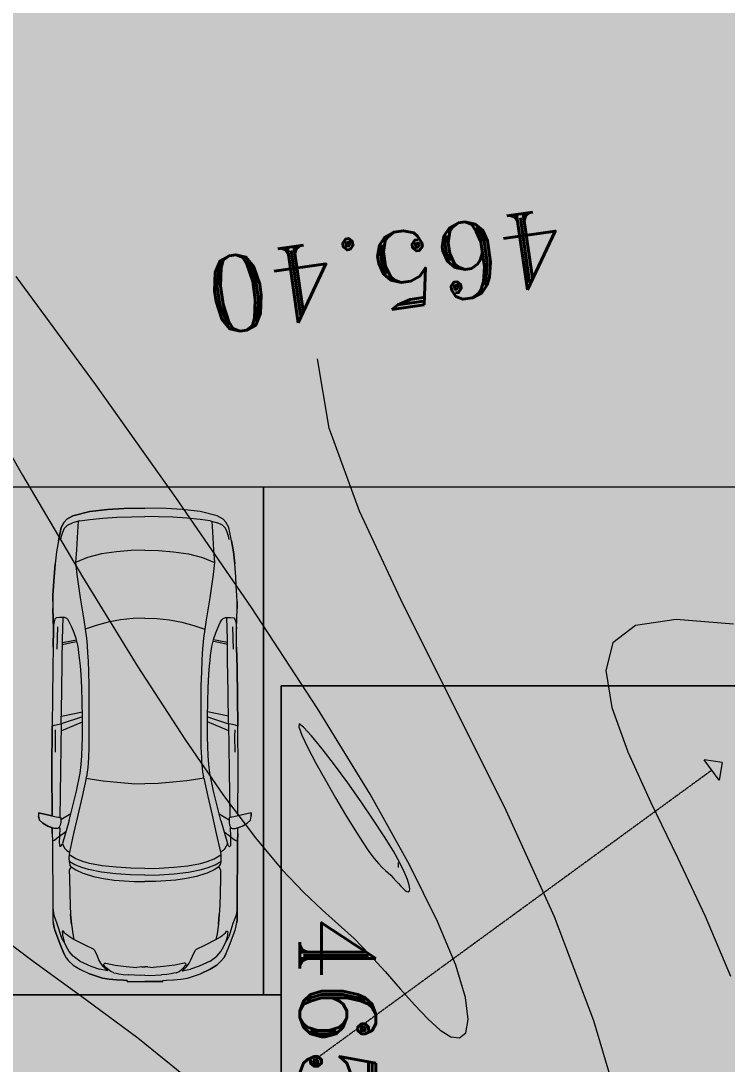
# Model space of a CAD drawing. Header units: millimetres. Extents: x 132836 to 1862386, y -330276 to -143438.
# Drawn here: x 188005 to 194965, y -271291 to -261015 of the extents above; entities that cross this region are included whole.
import ezdxf

# ---------------------------------------------------------------- set-up
doc = ezdxf.new("R2010")
doc.units = ezdxf.units.MM
doc.header["$MEASUREMENT"] = 0
doc.linetypes.add('HIDDEN', pattern=[0.375, 0.25, -0.125])
for name, color, linetype in [('Extérieur - Environnement', 7, 'Continuous'), ('Nouveau_CN_01_00', 7, 'Continuous'), ('Nouveau_CN_02_00', 7, 'Continuous'), ('Nouveau_Cotation Courbes de niveau', 7, 'Continuous'), ('Nouveau_TopoAlt', 7, 'Continuous'), ('Nouveau_TopoJIS', 7, 'Continuous'), ('Sols_ Dalles', 7, 'Continuous')]:
    doc.layers.add(name, color=color, linetype=linetype)
doc.styles.add('STYLE_GENERE_5', font='romant.shx')

# ---------------------------------------------------------------- blocks, each defined once
blk = doc.blocks.new('Ligne_14_1', base_point=(190851, -271284))
at = {"linetype": 'Continuous', "lineweight": 5, "true_color": 0x990000}
blk.add_hatch(color=14, dxfattribs=at).paths.add_polyline_path([(194914, -268321), (194739, -268294), (194887, -268496)])
at = {"color": 14, "linetype": 'Continuous', "lineweight": 5, "true_color": 0x990000}
for p, q in [((194887, -268496), (194739, -268294)), ((194914, -268321), (194739, -268294)), ((194914, -268321), (194887, -268496))]:
    blk.add_line(p, q, dxfattribs=at)
at = {"color": 12, "linetype": 'HIDDEN', "lineweight": 5, "true_color": 0xcc0000}
blk.add_line((190851, -271284), (194813, -268395), dxfattribs=at)

msp = doc.modelspace()

# ---------------------------------------------------------------- hatches: boundary and pattern name
at = {"linetype": 'Continuous', "lineweight": 0, "true_color": 0x6f6f6f}
h = msp.add_hatch(color=8, dxfattribs=at)
h.paths.add_polyline_path([(141848.442, -275935.042), (141848.442, -295062.571), (269220.821, -293826.868), (269220.821, -270902.734), (268763.049, -270902.734), (254213.6, -271040.575), (254213.6, -163437.635), (153156.2, -163437.635), (153156.2, -271040.575), (153182.962, -271040.57), (153183.146, -272000.514, -0.409427364), (149183.681, -275935.042)])
h.paths.add_polyline_path([(158435.584, -260639.953), (155145.584, -260639.953), (155145.584, -248364.953), (155145.584, -243089.974), (155145.584, -242189.974), (158435.584, -242189.974)], flags=0)
h.paths.add_polyline_path([(196775.042, -260810.571), (196775.042, -222495.57), (186955.542, -222495.57), (186955.542, -218295.57), (196754.55, -218295.57), (196754.55, -208495.57), (196754.55, -204495.57), (193355.542, -204495.57), (193355.542, -201780.57), (193355.542, -195161.535), (195576.034, -195161.535), (195576.034, -189810.571), (217850.068, -189810.571), (217850.068, -262266.885), (245610.045, -262266.885), (245610.045, -253395.571), (245626.034, -253395.571), (246426.034, -253395.571), (247826.034, -253395.571), (247826.034, -248005.571), (247826.034, -246605.571), (245626.034, -246605.571), (245610.045, -246605.571), (245610.045, -171995.57), (212806.28, -171995.57), (161503.433, -171995.57), (161503.433, -193810.571), (161503.433, -230015.57), (161503.433, -260810.571)], flags=0)
h.paths.add_polyline_path([(162737.042, -269433.913, -0.09031866), (162858.773, -268727.623, -0.201448728), (163912.639, -267592.74, -0.104211445), (164718.006, -267415.055), (165317.979, -267409.371, -0.104044608), (166125.354, -267571.244, -0.238255457), (167284.257, -268953.318, -0.055188622), (167336.836, -269390.334), (167338.931, -269611.438), (167351.046, -270890.267), (167092.583, -271892.761, -0.267949192), (165370.083, -272909.124), (164770.11, -272914.808, -0.193717464), (163379.252, -272370.185, -0.070568756), (163028.663, -271931.262, -0.131652498), (162751.253, -270933.845)], flags=0)
h.paths.add_polyline_path([(173316.986, -273599.031), (173316.986, -273452.052), (173330.488, -267377.824, -0.380556701), (175316.986, -265609.826), (175394.714, -265609.826), (175394.714, -270609.826), (190394.714, -270609.826), (190394.714, -265609.826), (195356.191, -265609.826, -0.414213562), (196856.191, -267109.826), (196856.191, -273660.699, -0.345501612), (195137.285, -275433.432), (175327.752, -275599.002, -0.415791099)], flags=0)
h.paths.add_polyline_path([(205510.093, -271504.083, -0.134473934), (205230.948, -270484.937), (205230.948, -268984.937, -0.414213562), (207230.948, -266984.937), (207830.948, -266984.937, -0.414213562), (209830.948, -268984.937), (209830.948, -270484.937, -0.128820346), (209574.03, -271465.581, -0.270936291), (207830.948, -272484.937), (207230.948, -272484.937, -0.264979997)], flags=0)
h.paths.add_polyline_path([(217862.687, -273329.325), (217869.949, -267730.336, -0.098561509), (218100.718, -266943.721), (218117.681, -266951.545, -0.258849002), (219955.479, -265605.827), (219953.141, -265587.294), (220637.569, -265587.294), (220637.569, -265687.294), (220637.569, -270687.294), (250537.569, -270687.294), (250537.569, -265687.294), (252208.004, -265687.294), (254186.294, -265687.294), (254186.294, -267687.294), (254186.294, -271062.255, 0.001345761), (254186.323, -271073.021), (254197.209, -273095.233, -0.414213562), (252208.004, -275105.97), (243484.534, -275105.97, -0.005188955), (243431.438, -275116.103), (235447.992, -275196.191), (220071.012, -275253.24, -0.386553331), (217873.089, -273475.385, -0.025189219)], flags=0)
at = {"linetype": 'Continuous', "lineweight": 0, "true_color": 0xbfbfbf}
msp.add_hatch(color=9, dxfattribs=at).paths.add_polyline_path([(190571.148, -271563.708), (195571.148, -271563.708), (195571.148, -267563.708), (190571.148, -267563.708)])
at = {"linetype": 'Continuous', "lineweight": 0, "true_color": 0x90b349}
msp.add_hatch(color=55, dxfattribs=at).paths.add_polyline_path([(175394.714, -271810.115), (175394.714, -273590.239), (195581.991, -273450.488), (195571.148, -271436.346), (195571.148, -271563.708), (190571.148, -271563.708), (190571.148, -270609.826), (188115.569, -270609.826), (187894.714, -270609.826), (185394.714, -270609.826), (182894.714, -270609.826), (180394.714, -270609.826), (177894.714, -270609.826), (175394.714, -270609.826)])
at = {"layer": 'Sols_ Dalles', "linetype": 'Continuous', "lineweight": 0, "true_color": 0x2e271c}
msp.add_hatch(color=250, dxfattribs=at).paths.add_polyline_path([(190394.714, -270609.826), (190571.148, -270609.826), (190571.148, -267596.842), (190571.148, -267563.708), (195571.148, -267563.708), (195571.148, -271263.708), (196856.191, -271263.708), (196856.191, -267609.826), (196856.191, -267109.826, 0.414213562), (195356.191, -265609.826), (190394.714, -265609.826)])

# ---------------------------------------------------------------- linework, layer by layer
at = {"color": 9, "linetype": 'Continuous', "lineweight": 5}
msp.add_lwpolyline([(173316.986, -273452.052), (173316.986, -273599.031, 0.415791099), (175327.752, -275599.002), (195137.285, -275433.432, 0.345501612), (196856.191, -273660.699), (196856.191, -267109.826, 0.414213562), (195356.191, -265609.826), (190394.714, -265609.826), (190394.714, -270609.826), (175394.714, -270609.826), (175394.714, -265609.826), (175316.986, -265609.826, 0.380556701), (173330.488, -267377.824)], format="xyb", close=True, dxfattribs=at)
at = {"color": 255, "linetype": 'Continuous', "lineweight": 5, "flags": 128}
for points in [[(190394.714, -265609.826), (187894.714, -265609.826)], [(190394.714, -270609.826), (190394.714, -265609.826)], [(187894.714, -270609.826), (190394.714, -270609.826)]]:
    msp.add_lwpolyline(points, dxfattribs=at)
at = {"color": 7, "linetype": 'Continuous', "lineweight": 5}
for points in [[(190571.148, -271563.708), (195571.148, -271563.708), (195571.148, -267563.708), (190571.148, -267563.708)], [(175394.714, -271810.115), (175394.714, -273590.239), (195581.991, -273450.488), (195571.148, -271436.346), (195571.148, -271563.708), (190571.148, -271563.708), (190571.148, -270609.826), (188115.569, -270609.826), (187894.714, -270609.826), (185394.714, -270609.826), (182894.714, -270609.826), (180394.714, -270609.826), (177894.714, -270609.826), (175394.714, -270609.826)]]:
    msp.add_lwpolyline(points, close=True, dxfattribs=at)
at = {"color": 253, "linetype": 'Continuous', "lineweight": 5, "true_color": 0x9f9f9f, "flags": 128}
msp.add_lwpolyline([(188115.569, -270609.826), (190571.148, -270609.826)], dxfattribs=at)
at = {"layer": 'Extérieur - Environnement', "color": 7, "linetype": 'Continuous', "lineweight": 13}
for p, q in [((188860.515, -265827.229), (188683.576, -265848.141)), ((188683.576, -265848.141), (188860.515, -265827.229)), ((189020.644, -265818.421), (188860.515, -265827.229)), ((188860.515, -265827.229), (189020.644, -265818.421)), ((189228.087, -265815.829), (189020.644, -265818.421)), ((189020.644, -265818.421), (189228.087, -265815.829)), ((189435.531, -265818.421), (189228.087, -265815.829)), ((189435.531, -265818.421), (189228.087, -265815.829)), ((189595.66, -265827.229), (189435.531, -265818.421)), ((189595.66, -265827.229), (189435.531, -265818.421)), ((189772.599, -265848.141), (189595.66, -265827.229)), ((189772.599, -265848.141), (189595.66, -265827.229)), ((188458.955, -265922.978), (188432.093, -265951.886)), ((188432.093, -265951.886), (188458.955, -265922.978)), ((188516.551, -265890.768), (188458.955, -265922.978)), ((188458.955, -265922.978), (188516.551, -265890.768)), ((188683.576, -265848.141), (188516.551, -265890.768)), ((188516.551, -265890.768), (188683.576, -265848.141)), ((188586.325, -265940.611), (188684.642, -265925.168)), ((188684.624, -265925.17), (188811.853, -265912.628)), ((188811.853, -265912.628), (188952.412, -265904.21)), ((188952.412, -265904.21), (189094.96, -265899.543)), ((189094.96, -265899.543), (189228.087, -265898.228)), ((189361.214, -265899.543), (189228.087, -265898.228)), ((189503.763, -265904.21), (189361.214, -265899.543)), ((189644.322, -265912.628), (189503.763, -265904.21)), ((189771.55, -265925.17), (189644.322, -265912.628)), ((189869.85, -265940.611), (189771.533, -265925.168)), ((189939.623, -265890.768), (189772.599, -265848.141)), ((189939.623, -265890.768), (189772.599, -265848.141)), ((189997.219, -265922.978), (189939.623, -265890.768)), ((189997.219, -265922.978), (189939.623, -265890.768)), ((190024.082, -265951.886), (189997.219, -265922.978)), ((190024.082, -265951.886), (189997.219, -265922.978)), ((188401.442, -266006.605), (188374.547, -266135.655)), ((188374.547, -266135.655), (188401.442, -266006.605)), ((188432.093, -265951.886), (188401.442, -266006.605)), ((188401.442, -266006.605), (188432.093, -265951.886)), ((188417.24, -266050.788), (188436.103, -266012.192)), ((188436.103, -266012.192), (188464.723, -265982.004)), ((188464.723, -265982.004), (188514.402, -265959.465)), ((188586.325, -265940.611), (188514.402, -265959.465)), ((188570.36, -265944.796), (188563.228, -266049.877)), ((189869.85, -265940.611), (189941.773, -265959.465)), ((189885.815, -265944.796), (189892.946, -266049.877)), ((189991.451, -265982.004), (189941.773, -265959.465)), ((190020.072, -266012.192), (189991.451, -265982.004)), ((190038.935, -266050.788), (190020.072, -266012.192)), ((190054.733, -266006.605), (190024.082, -265951.886)), ((190054.733, -266006.605), (190024.082, -265951.886)), ((190081.628, -266135.655), (190054.733, -266006.605)), ((190081.628, -266135.655), (190054.733, -266006.605)), ((188374.547, -266135.655), (188357.253, -266244.436)), ((188374.547, -266135.655), (188357.253, -266244.436)), ((188398.563, -266125.362), (188404.96, -266091.6)), ((188404.96, -266091.6), (188417.24, -266050.788)), ((188563.228, -266049.877), (188552.332, -266225.535)), ((189892.946, -266049.877), (189903.842, -266225.535)), ((190051.215, -266091.6), (190038.935, -266050.788)), ((190057.612, -266125.362), (190051.215, -266091.6)), ((190098.922, -266244.436), (190081.628, -266135.655)), ((190081.628, -266135.655), (190098.922, -266244.436)), ((188357.254, -266244.425), (188343.43, -266362.504)), ((188357.254, -266244.425), (188343.43, -266362.504)), ((188357.253, -266244.436), (188357.254, -266244.425)), ((188552.332, -266225.535), (188544.041, -266351.114)), ((188946.805, -266243.793), (188799.25, -266265.635)), ((189093.334, -266232.471), (188946.805, -266243.793)), ((189228.087, -266229.025), (189093.334, -266232.471)), ((189228.087, -266229.025), (189362.841, -266232.471)), ((189362.841, -266232.471), (189509.369, -266243.793)), ((189509.369, -266243.793), (189656.925, -266265.635)), ((189903.842, -266225.535), (189912.133, -266351.114)), ((190098.921, -266244.425), (190112.744, -266362.504)), ((190112.744, -266362.504), (190098.922, -266244.436)), ((188661.43, -266300.677), (188544.109, -266351.806)), ((188799.25, -266265.635), (188661.43, -266300.677)), ((189656.925, -266265.635), (189794.745, -266300.677)), ((189794.745, -266300.677), (189912.066, -266351.806)), ((188343.43, -266362.504), (188331.908, -266490.991)), ((188331.908, -266490.991), (188343.43, -266362.504)), ((188544.041, -266351.114), (188555.382, -266467.05)), ((189912.133, -266351.114), (189900.793, -266467.05)), ((190124.267, -266490.991), (190112.744, -266362.504)), ((190124.267, -266490.991), (190112.744, -266362.504)), ((188331.908, -266490.991), (188328.112, -266580)), ((188328.112, -266580), (188331.908, -266490.991)), ((188555.382, -266467.05), (188588.181, -266699.145)), ((189900.793, -266467.05), (189867.993, -266699.145)), ((190128.063, -266580), (190124.267, -266490.991)), ((190128.063, -266580), (190124.267, -266490.991)), ((188328.112, -266580), (188321.687, -266675.753)), ((188321.687, -266675.753), (188328.112, -266580)), ((190134.488, -266675.753), (190128.063, -266580)), ((190134.488, -266675.753), (190128.063, -266580)), ((188319.922, -266733.636), (188319.878, -266802.209)), ((188319.922, -266733.636), (188319.878, -266802.209)), ((188321.687, -266675.753), (188319.922, -266733.636)), ((188319.922, -266733.636), (188321.687, -266675.753)), ((188588.181, -266699.145), (188624.354, -266914.757)), ((189867.993, -266699.145), (189831.821, -266914.757)), ((190136.253, -266733.636), (190134.488, -266675.753)), ((190136.253, -266733.636), (190134.488, -266675.753)), ((190136.297, -266802.209), (190136.253, -266733.636)), ((190136.253, -266733.636), (190136.297, -266802.209)), ((188319.878, -266802.209), (188327.139, -267005.182)), ((188327.139, -267005.182), (188319.878, -266802.209)), ((190129.036, -267005.182), (190136.297, -266802.209)), ((190129.036, -267005.182), (190136.297, -266802.209)), ((188332.726, -266935.244), (188328.412, -266966.747)), ((188341.13, -266907.239), (188332.726, -266935.244)), ((188353.831, -266896.747), (188341.13, -266907.239)), ((188384.809, -266891.975), (188353.831, -266896.747)), ((188435.423, -266893.182), (188384.809, -266891.975)), ((188416.218, -267108.099), (188422.041, -266892.863)), ((188457.898, -266900.359), (188435.423, -266893.182)), ((188470.896, -266915.534), (188457.898, -266900.359)), ((188485.79, -266941.727), (188470.896, -266915.534)), ((188507.194, -266985.75), (188485.79, -266941.727)), ((188624.354, -266914.757), (188639.567, -267007.801)), ((188865.114, -266938.334), (188747.265, -266969.199)), ((188987.869, -266915.731), (188865.114, -266938.334)), ((189110.552, -266901.845), (188987.869, -266915.731)), ((189228.087, -266897.126), (189110.552, -266901.845)), ((189228.087, -266897.126), (189345.623, -266901.845)), ((189345.623, -266901.845), (189468.306, -266915.731)), ((189468.306, -266915.731), (189591.06, -266938.334)), ((189591.06, -266938.334), (189708.91, -266969.199)), ((189831.821, -266914.757), (189816.608, -267007.801)), ((189948.98, -266985.75), (189970.385, -266941.727)), ((189970.385, -266941.727), (189985.279, -266915.534)), ((189985.279, -266915.534), (189998.277, -266900.359)), ((189998.277, -266900.359), (190020.752, -266893.182)), ((190020.752, -266893.182), (190071.365, -266891.975)), ((190039.957, -267108.099), (190034.134, -266892.863)), ((190071.365, -266891.975), (190102.343, -266896.747)), ((190102.343, -266896.747), (190115.044, -266907.239)), ((190115.044, -266907.239), (190123.449, -266935.244)), ((190123.449, -266935.244), (190127.763, -266966.747)), ((188327.139, -267005.182), (188324.925, -267185.487)), ((188324.925, -267185.487), (188327.139, -267005.182)), ((188328.412, -266966.747), (188327.139, -267005.182)), ((188365.805, -266983.945), (188358.388, -267204.725)), ((188530.609, -267043.022), (188507.194, -266985.75)), ((188549.939, -267099.683), (188530.609, -267043.022)), ((188747.265, -266969.199), (188639.567, -267007.801)), ((188639.567, -267007.801), (188651.239, -267095.228)), ((189708.91, -266969.199), (189816.608, -267007.801)), ((189816.608, -267007.801), (189804.936, -267095.228)), ((189906.236, -267099.683), (189925.565, -267043.022)), ((189925.565, -267043.022), (189948.98, -266985.75)), ((190090.37, -266983.945), (190097.787, -267204.725)), ((190127.763, -266966.747), (190129.036, -267005.182)), ((190131.25, -267185.487), (190129.036, -267005.182)), ((190131.25, -267185.487), (190129.036, -267005.182)), ((188413.285, -267315.416), (188416.218, -267108.099)), ((188415.524, -267157.127), (188499.912, -267139.896)), ((188415.797, -267137.834), (188500.185, -267120.602)), ((188499.912, -267139.896), (188557.327, -267128.746)), ((188500.185, -267120.602), (188552.666, -267110.411)), ((188569.773, -267177.701), (188549.939, -267099.683)), ((188651.237, -267095.211), (188657.93, -267168.735)), ((188657.929, -267168.721), (188662.896, -267243.196)), ((189798.246, -267168.721), (189793.279, -267243.196)), ((189804.938, -267095.211), (189798.245, -267168.735)), ((189886.401, -267177.701), (189906.236, -267099.683)), ((189956.262, -267139.896), (189898.848, -267128.746)), ((189955.99, -267120.602), (189903.509, -267110.411)), ((190040.378, -267137.834), (189955.99, -267120.602)), ((190040.651, -267157.127), (189956.262, -267139.896)), ((190042.89, -267315.416), (190039.957, -267108.099)), ((188324.925, -267185.487), (188320.576, -267388.698)), ((188324.925, -267185.487), (188320.576, -267388.698)), ((188581.182, -267265.192), (188569.773, -267177.701)), ((188587.029, -267314.77), (188581.182, -267265.192)), ((188662.896, -267243.192), (188667.299, -267319.989)), ((189793.279, -267243.192), (189788.876, -267319.989)), ((189869.146, -267314.77), (189874.992, -267265.192)), ((189874.992, -267265.192), (189886.401, -267177.701)), ((190135.599, -267388.698), (190131.25, -267185.487)), ((190131.25, -267185.487), (190135.599, -267388.698)), ((188408.325, -267626.213), (188413.285, -267315.416)), ((188592.123, -267366.608), (188587.029, -267314.77)), ((188598.36, -267454.622), (188592.123, -267366.608)), ((188667.298, -267319.979), (188672.064, -267428.1)), ((189788.876, -267319.979), (189784.111, -267428.1)), ((189857.815, -267454.622), (189864.052, -267366.608)), ((189864.052, -267366.608), (189869.146, -267314.77)), ((190047.85, -267626.213), (190042.89, -267315.416)), ((188320.576, -267388.698), (188315.79, -267671.932)), ((188320.576, -267388.698), (188315.79, -267671.932)), ((188604.747, -267582.751), (188598.36, -267454.622)), ((188672.064, -267428.096), (188676.035, -267565.617)), ((189784.111, -267428.096), (189780.14, -267565.617)), ((189851.428, -267582.751), (189857.815, -267454.622)), ((190140.385, -267671.932), (190135.599, -267388.698)), ((190135.599, -267388.698), (190140.385, -267671.932)), ((188676.035, -267565.617), (188676.073, -268168.583)), ((189780.14, -267565.617), (189780.101, -268168.583)), ((188315.79, -267671.932), (188313.272, -267963.179)), ((188315.79, -267671.932), (188313.272, -267963.179)), ((188403.364, -267940.513), (188408.325, -267626.213)), ((188609.747, -267725.992), (188604.747, -267582.751)), ((189846.428, -267725.992), (189851.428, -267582.751)), ((190052.81, -267940.513), (190047.85, -267626.213)), ((190142.903, -267963.179), (190140.385, -267671.932)), ((190140.385, -267671.932), (190142.903, -267963.179)), ((188612.17, -267869.522), (188609.747, -267725.992)), ((189844.005, -267869.522), (189846.428, -267725.992)), ((188612.17, -267869.522), (188403.382, -267939.422)), ((188404.581, -267863.438), (188611.352, -267821.075)), ((188612.709, -268067.536), (188612.17, -267869.522)), ((189843.466, -268067.536), (189844.005, -267869.522)), ((189844.005, -267869.522), (190052.793, -267939.422)), ((190051.594, -267863.438), (189844.823, -267821.075)), ((188313.272, -267963.179), (188311.304, -268396.057)), ((188311.304, -268396.057), (188313.272, -267963.179)), ((188313.272, -267963.179), (188334.98, -267953.414)), ((188334.98, -267953.414), (188336.936, -267952.848)), ((188336.936, -267952.848), (188340.194, -267952.153)), ((188340.194, -267952.153), (188366.107, -267947.497)), ((188366.107, -267947.497), (188403.364, -267940.513)), ((188403.364, -267940.513), (188396.926, -268397.667)), ((188402.393, -268009.492), (188612.31, -267921.066)), ((190053.782, -268009.492), (189843.865, -267921.066)), ((190052.81, -267940.513), (190059.249, -268397.667)), ((190090.067, -267947.497), (190052.81, -267940.513)), ((190115.981, -267952.153), (190090.067, -267947.497)), ((190119.239, -267952.848), (190115.981, -267952.153)), ((190121.194, -267953.414), (190119.239, -267952.848)), ((190142.903, -267963.179), (190121.194, -267953.414)), ((190144.871, -268396.057), (190142.903, -267963.179)), ((190144.871, -268396.057), (190142.903, -267963.179)), ((188344.665, -268059.366), (188342.089, -268218.695)), ((188343.166, -267998.102), (188344.665, -268059.366)), ((188609.558, -268161.626), (188612.709, -268067.536)), ((189846.617, -268161.626), (189843.466, -268067.536)), ((190113.008, -267998.102), (190111.51, -268059.366)), ((190111.51, -268059.366), (190114.086, -268218.695)), ((188605.363, -268254.25), (188609.558, -268161.626)), ((188676.073, -268168.583), (188672.237, -268272.869)), ((189780.101, -268168.583), (189783.938, -268272.869)), ((189850.812, -268254.25), (189846.617, -268161.626)), ((188599.264, -268340.402), (188605.363, -268254.25)), ((188672.237, -268272.861), (188669.703, -268322.037)), ((189783.938, -268272.861), (189786.472, -268322.037)), ((189856.911, -268340.402), (189850.812, -268254.25)), ((188311.304, -268396.057), (188313.782, -268845.441)), ((188313.782, -268845.441), (188311.304, -268396.057)), ((188396.926, -268397.667), (188390.478, -268863.714)), ((188588.118, -268423.653), (188599.264, -268340.402)), ((188665.907, -268369.15), (188660.084, -268415.392)), ((188669.704, -268322.021), (188665.905, -268369.172)), ((189786.471, -268322.021), (189790.269, -268369.172)), ((189790.268, -268369.15), (189796.09, -268415.392)), ((189868.057, -268423.653), (189856.911, -268340.402)), ((190059.249, -268397.667), (190065.696, -268863.714)), ((190142.393, -268845.441), (190144.871, -268396.057)), ((190142.393, -268845.441), (190144.871, -268396.057)), ((188552.702, -268603.04), (188588.118, -268423.653)), ((188648.354, -268475.566), (188608.196, -268655.526)), ((188648.354, -268475.566), (188651.432, -268461.25)), ((188648.354, -268475.566), (188707.324, -268485.628)), ((188651.432, -268461.25), (188651.74, -268460.57)), ((188660.084, -268415.392), (188651.654, -268460.76)), ((188707.324, -268485.628), (188815.941, -268499.786)), ((188815.941, -268499.786), (188953.025, -268514.384)), ((189640.234, -268499.786), (189503.15, -268514.384)), ((189748.851, -268485.628), (189640.234, -268499.786)), ((189807.821, -268475.566), (189748.851, -268485.628)), ((189796.09, -268415.392), (189804.521, -268460.76)), ((189804.743, -268461.25), (189804.435, -268460.57)), ((189807.821, -268475.566), (189804.743, -268461.25)), ((189807.821, -268475.566), (189847.979, -268655.526)), ((189903.473, -268603.04), (189868.057, -268423.653)), ((188480.502, -268890.783), (188552.702, -268603.04)), ((188953.025, -268514.384), (189097.47, -268525.771)), ((189097.47, -268525.771), (189228.087, -268530.294)), ((189358.705, -268525.771), (189228.087, -268530.294)), ((189503.15, -268514.384), (189358.705, -268525.771)), ((189975.673, -268890.783), (189903.473, -268603.04)), ((188608.196, -268655.526), (188566.016, -268840.117)), ((189847.979, -268655.526), (189890.159, -268840.117)), ((188313.782, -268845.441), (188180.41, -268814.641)), ((188180.41, -268814.641), (188180.41, -268848.929)), ((188180.41, -268814.641), (188352.445, -268854.37)), ((188180.41, -268814.641), (188180.41, -268848.929)), ((188180.41, -268848.929), (188189.27, -268887.061)), ((188189.27, -268887.061), (188180.41, -268848.929)), ((188189.27, -268887.061), (188221.128, -268919.021)), ((188221.128, -268919.021), (188189.27, -268887.061)), ((188352.445, -268854.37), (188375.574, -268859.874)), ((188375.574, -268859.874), (188399.694, -268866.089)), ((188399.694, -268911.236), (188393.683, -268937.763)), ((188496.876, -268825.526), (188399.694, -268886.011)), ((188399.694, -268866.089), (188399.694, -268911.236)), ((188480.502, -268890.783), (188415.087, -269117.89)), ((188566.016, -268840.117), (188524.866, -269020.407)), ((189890.159, -268840.117), (189931.309, -269020.407)), ((189959.299, -268825.526), (190056.481, -268886.011)), ((189975.673, -268890.783), (190041.087, -269117.89)), ((190080.601, -268859.874), (190056.481, -268866.089)), ((190056.481, -268866.089), (190056.481, -268911.236)), ((190056.481, -268911.236), (190062.492, -268937.763)), ((190103.73, -268854.37), (190080.601, -268859.874)), ((190275.765, -268814.641), (190103.73, -268854.37)), ((190275.765, -268814.641), (190142.393, -268845.441)), ((190235.047, -268919.021), (190266.905, -268887.061)), ((190235.047, -268919.021), (190266.905, -268887.061)), ((190266.905, -268887.061), (190275.765, -268848.929)), ((190266.905, -268887.061), (190275.765, -268848.929)), ((190275.765, -268848.929), (190275.765, -268814.641)), ((190275.765, -268814.641), (190275.765, -268848.929)), ((188221.128, -268919.021), (188271.668, -268948.512)), ((188271.668, -268948.512), (188221.128, -268919.021)), ((188271.668, -268948.512), (188314.181, -268962.73)), ((188337.643, -268970.577), (188271.668, -268948.512)), ((188314.181, -268962.73), (188314.439, -269018.139)), ((188314.439, -269018.139), (188314.181, -268962.73)), ((188314.439, -269018.139), (188315.491, -269096.19)), ((188314.439, -269018.139), (188315.491, -269096.19)), ((188365.628, -268970.511), (188337.643, -268970.577)), ((188375.8, -268965.404), (188365.628, -268970.511)), ((188383.875, -268957.87), (188375.8, -268965.404)), ((188388.752, -268963.547), (188381.547, -268960.041)), ((188393.683, -268937.763), (188383.875, -268957.87)), ((188388.752, -268963.547), (188385.783, -269048.085)), ((188447.931, -269003.863), (188385.783, -269048.085)), ((190008.244, -269003.863), (190070.392, -269048.085)), ((190062.492, -268937.763), (190072.3, -268957.87)), ((190067.423, -268963.547), (190074.628, -268960.041)), ((190067.423, -268963.547), (190070.392, -269048.085)), ((190072.3, -268957.87), (190080.375, -268965.404)), ((190080.375, -268965.404), (190090.547, -268970.511)), ((190090.547, -268970.511), (190118.531, -268970.577)), ((190118.531, -268970.577), (190184.506, -268948.512)), ((190140.684, -269096.19), (190141.735, -269018.139)), ((190141.735, -269018.139), (190140.684, -269096.19)), ((190141.735, -269018.139), (190141.993, -268962.73)), ((190141.735, -269018.139), (190141.993, -268962.73)), ((190141.993, -268962.73), (190184.506, -268948.512)), ((190184.506, -268948.512), (190235.047, -268919.021)), ((190184.506, -268948.512), (190235.047, -268919.021)), ((188339.326, -269084.584), (188315.491, -269096.19)), ((188315.491, -269096.19), (188319.642, -269751.346)), ((188315.491, -269096.19), (188319.642, -269751.346)), ((188360.922, -269068.108), (188339.326, -269084.584)), ((188385.783, -269048.085), (188360.922, -269068.108)), ((188385.783, -269048.085), (188383.949, -269109.46)), ((188383.949, -269109.46), (188385.228, -269132.476)), ((188407.739, -269131.807), (188415.087, -269117.89)), ((188415.087, -269117.89), (188426.533, -269144.333)), ((188524.866, -269020.407), (188484.701, -269203.417)), ((189931.309, -269020.407), (189971.474, -269203.417)), ((190041.087, -269117.89), (190029.642, -269144.333)), ((190048.436, -269131.807), (190041.087, -269117.89)), ((190070.392, -269048.085), (190095.253, -269068.108)), ((190070.392, -269048.085), (190072.226, -269109.46)), ((190072.226, -269109.46), (190070.947, -269132.476)), ((190095.253, -269068.108), (190116.849, -269084.584)), ((190116.849, -269084.584), (190140.684, -269096.19)), ((190136.533, -269751.346), (190140.684, -269096.19)), ((190140.684, -269096.19), (190136.533, -269751.346)), ((188385.228, -269132.476), (188386.266, -269138.231)), ((188386.266, -269138.231), (188389.188, -269143.895)), ((188392.649, -269146.967), (188389.188, -269143.895)), ((188396.398, -269147.001), (188392.649, -269146.967)), ((188400.294, -269144.454), (188396.398, -269147.001)), ((188400.294, -269144.454), (188403.386, -269140.094)), ((188403.386, -269140.094), (188407.734, -269131.807)), ((188426.533, -269144.333), (188439.877, -269165.841)), ((188439.877, -269165.841), (188449.073, -269177.038)), ((188449.073, -269177.038), (188458.793, -269187.476)), ((188458.793, -269187.476), (188484.701, -269203.417)), ((188484.701, -269203.417), (188481.411, -269228.342)), ((188484.714, -269203.417), (188484.701, -269203.417)), ((189971.461, -269203.417), (189971.474, -269203.417)), ((189997.382, -269187.476), (189971.474, -269203.417)), ((189971.474, -269203.417), (189974.764, -269228.342)), ((190007.102, -269177.038), (189997.382, -269187.476)), ((190016.298, -269165.841), (190007.102, -269177.038)), ((190029.642, -269144.333), (190016.298, -269165.841)), ((190052.789, -269140.094), (190048.441, -269131.807)), ((190055.88, -269144.454), (190052.789, -269140.094)), ((190055.88, -269144.454), (190059.777, -269147.001)), ((190059.777, -269147.001), (190063.525, -269146.967)), ((190063.525, -269146.967), (190066.986, -269143.895)), ((190069.909, -269138.231), (190066.986, -269143.895)), ((190070.947, -269132.476), (190069.909, -269138.231)), ((188481.411, -269228.342), (188479.268, -269258.769)), ((188479.268, -269258.769), (188480.047, -269294.132)), ((188536.425, -269327.351), (188480.047, -269294.132)), ((188480.047, -269294.132), (188488.375, -269327.849)), ((188546.224, -269268.776), (188481.411, -269228.342)), ((188606.629, -269354.974), (188536.425, -269327.351)), ((188614.98, -269295.032), (188546.221, -269268.775)), ((188680.116, -269313.743), (188614.974, -269295.03)), ((188806.408, -269337.166), (188680.11, -269313.742)), ((189649.767, -269337.166), (189776.064, -269313.742)), ((189776.059, -269313.743), (189841.201, -269295.03)), ((189841.195, -269295.032), (189909.954, -269268.775)), ((189849.546, -269354.974), (189919.749, -269327.351)), ((189909.951, -269268.776), (189974.764, -269228.342)), ((189919.749, -269327.351), (189976.128, -269294.132)), ((189976.128, -269294.132), (189967.8, -269327.849)), ((189974.764, -269228.342), (189976.907, -269258.769)), ((189976.907, -269258.769), (189976.128, -269294.132)), ((188501.691, -269347.206), (188482.16, -269377.595)), ((188482.16, -269377.595), (188484.339, -269460.947)), ((188488.375, -269327.849), (188488.401, -269327.864)), ((188501.691, -269347.206), (188488.375, -269327.849)), ((188501.697, -269347.246), (188501.691, -269347.206)), ((188501.697, -269347.246), (188546.3, -269376.964)), ((188546.3, -269376.964), (188616.179, -269409.539)), ((188672.275, -269373.739), (188606.629, -269354.974)), ((188616.179, -269409.539), (188629.239, -269414.401)), ((188629.239, -269414.402), (188719.78, -269442.215)), ((188800.718, -269399.288), (188672.275, -269373.739)), ((188941.399, -269416.628), (188800.718, -269399.288)), ((188944.552, -269352.527), (188806.408, -269337.166)), ((189086.184, -269426.446), (188941.399, -269416.628)), ((189087.482, -269360.929), (188944.549, -269352.527)), ((189228.087, -269429.553), (189086.184, -269426.446)), ((189228.116, -269363.489), (189087.479, -269360.929)), ((189228.058, -269363.489), (189368.695, -269360.929)), ((189228.087, -269429.553), (189369.991, -269426.446)), ((189368.693, -269360.929), (189511.626, -269352.527)), ((189369.991, -269426.446), (189514.776, -269416.628)), ((189511.623, -269352.527), (189649.767, -269337.166)), ((189514.776, -269416.628), (189655.457, -269399.288)), ((189655.457, -269399.288), (189783.899, -269373.739)), ((189826.936, -269414.402), (189736.395, -269442.215)), ((189783.899, -269373.739), (189849.546, -269354.974)), ((189839.996, -269409.539), (189826.936, -269414.401)), ((189909.875, -269376.964), (189839.996, -269409.539)), ((189954.478, -269347.246), (189909.875, -269376.964)), ((189954.478, -269347.246), (189954.484, -269347.206)), ((189954.484, -269347.206), (189967.8, -269327.849)), ((189954.484, -269347.206), (189974.015, -269377.595)), ((189967.8, -269327.849), (189967.774, -269327.864)), ((189974.015, -269377.595), (189971.836, -269460.947)), ((188484.338, -269460.884), (188486.983, -269607.709)), ((188484.34, -269460.93), (188484.341, -269460.947)), ((188719.78, -269442.215), (188818.827, -269463.144)), ((188818.827, -269463.144), (188923.734, -269477.969)), ((188923.734, -269477.969), (189021.696, -269486.764)), ((189021.696, -269486.764), (189120.268, -269491.741)), ((189120.268, -269491.741), (189228.094, -269493.485)), ((189335.906, -269491.741), (189228.081, -269493.485)), ((189434.479, -269486.764), (189335.906, -269491.741)), ((189532.44, -269477.969), (189434.479, -269486.764)), ((189637.347, -269463.144), (189532.44, -269477.969)), ((189736.395, -269442.215), (189637.347, -269463.144)), ((189971.837, -269460.884), (189969.192, -269607.709)), ((189971.835, -269460.93), (189971.834, -269460.947)), ((188486.983, -269607.709), (188491.275, -269729.168)), ((189969.192, -269607.709), (189964.899, -269729.168)), ((188491.275, -269729.168), (188495.812, -269815.707)), ((189964.899, -269729.168), (189960.362, -269815.707)), ((188319.642, -269751.346), (188319.559, -269802.17)), ((188319.642, -269751.346), (188319.559, -269802.17)), ((188319.559, -269802.17), (188319.67, -269840.241)), ((188319.559, -269802.17), (188319.67, -269840.241)), ((188319.642, -269751.346), (188329.485, -269824.712)), ((188319.67, -269840.241), (188320.197, -269873.351)), ((188319.67, -269840.241), (188320.197, -269873.351)), ((188329.485, -269824.712), (188361.011, -269907.076)), ((188495.81, -269815.686), (188504.591, -269913)), ((188504.591, -269913), (188495.84, -269815.707)), ((189960.364, -269815.686), (189951.584, -269913)), ((189951.584, -269913), (189960.335, -269815.707)), ((190126.69, -269824.712), (190095.164, -269907.076)), ((190136.533, -269751.346), (190126.69, -269824.712)), ((190135.978, -269873.351), (190136.505, -269840.241)), ((190136.505, -269840.241), (190135.978, -269873.351)), ((190136.505, -269840.241), (190136.616, -269802.17)), ((190136.616, -269802.17), (190136.505, -269840.241)), ((190136.616, -269802.17), (190136.533, -269751.346)), ((190136.533, -269751.346), (190136.616, -269802.17)), ((188320.197, -269873.351), (188322.997, -269897.495)), ((188320.197, -269873.351), (188322.997, -269897.495)), ((188322.997, -269897.495), (188333.395, -269944.851)), ((188333.395, -269944.851), (188322.997, -269897.495)), ((188340.6, -269853.75), (188340.651, -269854.762)), ((188361.011, -269907.076), (188402.612, -270036.675)), ((188504.591, -269913), (188518.213, -270006.245)), ((189951.584, -269913), (189937.961, -270006.245)), ((190095.164, -269907.076), (190053.563, -270036.675)), ((190115.575, -269853.75), (190115.523, -269854.762)), ((190122.78, -269944.851), (190133.178, -269897.495)), ((190122.78, -269944.851), (190133.178, -269897.495)), ((190133.178, -269897.495), (190135.978, -269873.351)), ((190135.978, -269873.351), (190133.178, -269897.495)), ((188333.395, -269944.851), (188340.41, -269970.356)), ((188340.41, -269970.356), (188333.395, -269944.851)), ((188340.41, -269970.356), (188394.228, -270120.292)), ((188394.228, -270120.292), (188340.41, -269970.356)), ((188414.948, -270062.989), (188402.612, -270036.675)), ((188415.616, -269981.131), (188412.883, -269992.834)), ((188412.883, -269992.834), (188414.197, -270005.929)), ((188414.197, -270005.929), (188415.143, -270020.858)), ((188415.143, -270020.858), (188421.05, -270051.665)), ((188420.07, -269979.866), (188415.616, -269981.131)), ((188424.958, -269982.023), (188420.07, -269979.866)), ((188435.896, -269996.313), (188424.958, -269982.023)), ((188449.518, -270009.851), (188435.896, -269996.313)), ((188466.592, -270024.653), (188449.518, -270009.851)), ((188484.534, -270037.938), (188466.592, -270024.653)), ((188528.49, -270062.483), (188484.534, -270037.938)), ((188518.209, -270006.222), (188528.49, -270062.483)), ((189937.966, -270006.222), (189927.685, -270062.483)), ((189927.685, -270062.483), (189971.641, -270037.938)), ((189971.641, -270037.938), (189989.583, -270024.653)), ((189989.583, -270024.653), (190006.656, -270009.851)), ((190006.656, -270009.851), (190020.278, -269996.313)), ((190020.278, -269996.313), (190031.217, -269982.023)), ((190031.217, -269982.023), (190036.105, -269979.866)), ((190041.032, -270020.858), (190035.125, -270051.665)), ((190036.105, -269979.866), (190040.558, -269981.131)), ((190040.558, -269981.131), (190043.292, -269992.834)), ((190041.978, -270005.929), (190041.032, -270020.858)), ((190041.226, -270062.989), (190053.563, -270036.675)), ((190043.292, -269992.834), (190041.978, -270005.929)), ((190061.947, -270120.292), (190115.765, -269970.356)), ((190061.947, -270120.292), (190115.765, -269970.356)), ((190115.765, -269970.356), (190122.78, -269944.851)), ((190115.765, -269970.356), (190122.78, -269944.851)), ((188394.228, -270120.292), (188431.466, -270207.265)), ((188431.466, -270207.265), (188394.228, -270120.292)), ((188425.392, -270077.539), (188414.948, -270062.989)), ((188421.05, -270051.665), (188427.396, -270071.466)), ((188432.718, -270086.838), (188425.392, -270077.539)), ((188427.396, -270071.466), (188432.718, -270086.838)), ((188453.901, -270137.137), (188432.718, -270086.838)), ((188481.116, -270181.487), (188453.901, -270137.137)), ((188637.904, -270118.863), (188528.49, -270062.483)), ((188721.341, -270157.969), (188637.904, -270118.863)), ((189734.834, -270157.969), (189818.271, -270118.863)), ((189818.271, -270118.863), (189927.685, -270062.483)), ((189975.059, -270181.487), (190002.273, -270137.137)), ((190002.273, -270137.137), (190023.457, -270086.838)), ((190028.779, -270071.466), (190023.457, -270086.838)), ((190023.457, -270086.838), (190030.783, -270077.539)), ((190024.708, -270207.265), (190061.947, -270120.292)), ((190024.708, -270207.265), (190061.947, -270120.292)), ((190035.125, -270051.665), (190028.779, -270071.466)), ((190030.783, -270077.539), (190041.226, -270062.989)), ((188431.466, -270207.265), (188452.011, -270242.637)), ((188431.466, -270207.265), (188452.011, -270242.637)), ((188452.011, -270242.637), (188476.189, -270274.057)), ((188452.011, -270242.637), (188476.189, -270274.057)), ((188521.434, -270226.845), (188481.116, -270181.487)), ((188585.76, -270277.574), (188521.434, -270226.845)), ((188730.73, -270168.388), (188721.341, -270157.969)), ((188743.911, -270191.085), (188730.73, -270168.388)), ((188760.05, -270228.814), (188743.897, -270191.061)), ((188775.118, -270263.214), (188760.05, -270228.814)), ((189681.057, -270263.214), (189696.124, -270228.814)), ((189696.124, -270228.814), (189712.278, -270191.061)), ((189712.264, -270191.085), (189725.445, -270168.388)), ((189725.445, -270168.388), (189734.834, -270157.969)), ((189870.414, -270277.574), (189934.741, -270226.845)), ((189934.741, -270226.845), (189975.059, -270181.487)), ((189979.986, -270274.057), (190004.164, -270242.637)), ((190004.164, -270242.637), (189979.986, -270274.057)), ((190004.164, -270242.637), (190024.708, -270207.265)), ((190024.708, -270207.265), (190004.164, -270242.637)), ((188476.189, -270274.057), (188521.218, -270315.366)), ((188476.189, -270274.057), (188521.218, -270315.366)), ((188521.218, -270315.366), (188584.935, -270354.962)), ((188521.218, -270315.366), (188584.935, -270354.962)), ((188584.935, -270354.962), (188681.73, -270401.747)), ((188584.935, -270354.962), (188681.73, -270401.747)), ((188585.76, -270277.574), (188693.794, -270324.617)), ((188693.794, -270324.617), (188781.025, -270354.753)), ((188792.9, -270296.215), (188775.118, -270263.214)), ((188861.272, -270372.646), (188781.025, -270354.753)), ((188818.646, -270332.552), (188792.9, -270296.215)), ((188844.515, -270357.827), (188818.646, -270332.552)), ((188823.611, -270305.748), (188826.056, -270301.855)), ((188823.759, -270316.575), (188823.611, -270305.748)), ((188846.819, -270343.397), (188823.759, -270316.575)), ((188826.056, -270301.855), (188833.302, -270298.21)), ((188833.302, -270298.21), (188842.214, -270297.958)), ((188842.214, -270297.958), (188933.081, -270316.412)), ((188891.579, -270378.587), (188846.819, -270343.397)), ((188933.081, -270316.412), (189044.106, -270330.869)), ((189044.106, -270330.869), (189147.243, -270337.753)), ((189198.366, -270333.08), (189147.243, -270337.753)), ((189198.366, -270333.08), (189228.902, -270333.08)), ((189257.809, -270333.08), (189227.272, -270333.08)), ((189257.809, -270333.08), (189308.931, -270337.753)), ((189412.068, -270330.869), (189308.931, -270337.753)), ((189523.094, -270316.412), (189412.068, -270330.869)), ((189613.96, -270297.958), (189523.094, -270316.412)), ((189564.595, -270378.587), (189609.356, -270343.397)), ((189594.903, -270372.646), (189675.15, -270354.753)), ((189609.356, -270343.397), (189632.415, -270316.575)), ((189611.659, -270357.827), (189637.529, -270332.552)), ((189622.873, -270298.21), (189613.96, -270297.958)), ((189630.119, -270301.855), (189622.873, -270298.21)), ((189632.563, -270305.748), (189630.119, -270301.855)), ((189632.415, -270316.575), (189632.563, -270305.748)), ((189637.529, -270332.552), (189663.274, -270296.215)), ((189663.274, -270296.215), (189681.057, -270263.214)), ((189762.381, -270324.617), (189675.15, -270354.753)), ((189870.414, -270277.574), (189762.381, -270324.617)), ((189774.445, -270401.747), (189871.24, -270354.962)), ((189871.24, -270354.962), (189774.445, -270401.747)), ((189871.24, -270354.962), (189934.957, -270315.366)), ((189934.957, -270315.366), (189871.24, -270354.962)), ((189934.957, -270315.366), (189979.986, -270274.057)), ((189979.986, -270274.057), (189934.957, -270315.366)), ((188681.73, -270401.747), (188809.219, -270443.385)), ((188809.219, -270443.385), (188681.73, -270401.747)), ((188809.219, -270443.385), (188875.459, -270454.963)), ((188875.459, -270454.963), (188809.219, -270443.385)), ((188861.272, -270372.646), (188844.515, -270357.827)), ((188875.459, -270454.963), (188947.078, -270461.515)), ((188947.078, -270461.515), (188875.459, -270454.963)), ((188919.739, -270390.74), (188891.579, -270378.587)), ((188919.739, -270390.74), (188943.307, -270396.82)), ((188943.302, -270396.819), (188969.3, -270401.804)), ((188969.287, -270401.802), (189014.205, -270407.761)), ((189014.205, -270407.761), (189066.098, -270411.686)), ((189185.486, -270416.626), (189066.098, -270411.686)), ((189166.953, -270415.992), (189167.595, -270415.992)), ((189228.099, -270416.285), (189185.486, -270416.626)), ((189228.076, -270416.285), (189270.688, -270416.626)), ((189270.688, -270416.626), (189390.077, -270411.686)), ((189289.222, -270415.992), (189288.58, -270415.992)), ((189441.97, -270407.761), (189390.077, -270411.686)), ((189486.888, -270401.802), (189441.97, -270407.761)), ((189512.872, -270396.819), (189486.875, -270401.804)), ((189509.097, -270461.515), (189580.716, -270454.963)), ((189509.097, -270461.515), (189580.716, -270454.963)), ((189536.436, -270390.74), (189512.868, -270396.82)), ((189536.436, -270390.74), (189564.595, -270378.587)), ((189580.716, -270454.963), (189646.956, -270443.385)), ((189580.716, -270454.963), (189646.956, -270443.385)), ((189594.903, -270372.646), (189611.659, -270357.827)), ((189646.956, -270443.385), (189774.445, -270401.747)), ((189646.956, -270443.385), (189774.445, -270401.747)), ((188947.078, -270461.515), (189015.064, -270465.609)), ((189015.064, -270465.609), (188947.078, -270461.515)), ((189015.064, -270465.609), (189052.326, -270466.699)), ((189052.326, -270466.699), (189015.064, -270465.609)), ((189052.326, -270466.699), (189052.326, -270477.528)), ((189052.326, -270477.528), (189052.326, -270466.699)), ((189052.326, -270477.528), (189403.849, -270477.528)), ((189052.326, -270477.528), (189228.087, -270477.528)), ((189403.849, -270477.528), (189228.087, -270477.528)), ((189403.849, -270466.699), (189441.11, -270465.609)), ((189403.849, -270466.699), (189441.11, -270465.609)), ((189403.849, -270477.528), (189403.849, -270466.699)), ((189403.849, -270477.528), (189403.849, -270466.699)), ((189441.11, -270465.609), (189509.097, -270461.515)), ((189441.11, -270465.609), (189509.097, -270461.515))]:
    msp.add_line(p, q, dxfattribs=at)
at = {"layer": 'Nouveau_CN_01_00', "color": 8, "linetype": 'Continuous', "lineweight": 5, "flags": 128}
for points in [[(182728.586, -263817.799), (183282.449, -264609.922), (183839.114, -265428.029), (184395.905, -266245.783), (184950.144, -267036.85), (185499.156, -267774.895), (186040.263, -268433.582), (186571.654, -268994.857), (187094.968, -269473.796), (187612.709, -269893.752), (188127.381, -270278.084), (188641.488, -270650.145), (189157.534, -271033.293), (189678.022, -271450.882)], [(193943.151, -271848.236), (193651.195, -270866.052), (193263.974, -269838.694), (192788.735, -268792.68), (192272.309, -267757.834), (191771.426, -266764.81), (191342.816, -265844.258), (191043.208, -265026.831), (190929.332, -264343.181)]]:
    msp.add_lwpolyline(points, dxfattribs=at)
msp.add_lwpolyline([(191822.907, -269593.53), (191833.17, -269584.815), (191837.243, -269563.347), (191832.589, -269527.089), (191816.674, -269474.004), (191786.958, -269402.053), (191740.907, -269309.2), (191675.983, -269193.407), (191589.648, -269052.636), (191481.172, -268887.109), (191357.036, -268706.087), (191225.527, -268521.088), (191094.933, -268343.632), (190973.541, -268185.238), (190869.637, -268057.424), (190791.509, -267971.71), (190747.444, -267939.616), (190743.148, -267968.731), (190774.008, -268050.934), (190832.83, -268174.172), (190912.421, -268326.395), (191005.585, -268495.55), (191105.131, -268669.587), (191203.863, -268836.454), (191294.589, -268984.099), (191371.639, -269103.212), (191435.444, -269195.445), (191487.961, -269265.189), (191531.147, -269316.837), (191566.957, -269354.781), (191597.348, -269383.412), (191624.277, -269407.124), (191649.699, -269430.308), (191675.159, -269456.321), (191700.557, -269484.376), (191725.379, -269512.65), (191749.113, -269539.322), (191771.245, -269562.568), (191791.264, -269580.567), (191808.655, -269591.495)], close=True, dxfattribs=at)
at = {"layer": 'Nouveau_CN_02_00', "color": 8, "linetype": 'Continuous', "lineweight": 5, "flags": 128}
for points in [[(187423.959, -264445.75), (188021.232, -265489.97), (188613.627, -266491.171), (189157.98, -267377.043), (189620.278, -268091.722), (190003.11, -268645.118), (190318.214, -269063.583), (190577.327, -269373.47), (190792.188, -269601.133), (190974.535, -269772.923), (191136.105, -269915.194), (191288.638, -270054.299), (191441.401, -270210.376), (191593.788, -270378.705), (191742.721, -270548.351), (191885.123, -270708.38), (192017.918, -270847.857), (192138.029, -270955.848), (192242.379, -271021.417), (192327.891, -271033.631), (192389.463, -270981.339), (192413.901, -270852.531), (192385.983, -270634.983), (192290.488, -270316.47), (192112.197, -269884.766), (191835.888, -269327.647), (191446.342, -268632.888), (190928.337, -267788.263), (190277.477, -266795.105), (189532.66, -265708.973), (188743.609, -264598.98), (187960.045, -263534.242)], [(195028.395, -266957.071), (194463.233, -266913.064), (194061.511, -266970.147), (193837.45, -267140.197), (193770.179, -267414.001), (193830.056, -267777.072), (193987.436, -268214.922), (194212.676, -268713.065), (194476.131, -269257.015), (194748.159, -269832.283), (194999.116, -270424.384)]]:
    msp.add_lwpolyline(points, dxfattribs=at)
at = {"layer": 'Nouveau_TopoJIS', "color": 8, "linetype": 'Continuous', "lineweight": 5}
msp.add_line((191721.911, -269305.51), (191721.911, -269355.51), dxfattribs=at)
at = {"layer": 'Sols_ Dalles', "color": 7, "linetype": 'Continuous', "lineweight": 5, "flags": 128}
msp.add_lwpolyline([(190394.714, -270609.826), (190571.148, -270609.826), (190571.148, -267596.842), (190571.148, -267563.708), (195571.148, -267563.708), (195571.148, -271263.708), (196856.191, -271263.708), (196856.191, -267609.826), (196856.191, -267109.826, 0.414213562), (195356.191, -265609.826), (190394.714, -265609.826)], format="xyb", close=True, dxfattribs=at)

# ---------------------------------------------------------------- block references
at = {"color": 12, "linetype": 'HIDDEN', "lineweight": 5, "true_color": 0xcc0000}
msp.add_blockref('Ligne_14_1', (190851.148, -271283.708), dxfattribs=at)

# ---------------------------------------------------------------- texts
at = {"layer": 'Nouveau_Cotation Courbes de niveau', "color": 253, "linetype": 'Continuous', "lineweight": 5, "true_color": 0x9f9f9f, "insert": (193357.376, -263235.779), "char_height": 750, "attachment_point": 4, "rotation": 188.1380502, "style": 'STYLE_GENERE_5'}
msp.add_mtext('\\A1;{\\pql;\\Fromant.shx;465.40}', dxfattribs=at)
at = {"layer": 'Nouveau_TopoAlt', "color": 253, "linetype": 'Continuous', "lineweight": 5, "true_color": 0x9f9f9f, "insert": (191503.723, -269834.01), "char_height": 750, "attachment_point": 1, "rotation": 270, "style": 'STYLE_GENERE_5'}
msp.add_mtext('\\A1;{\\pql;\\Fromant.shx;465.190}', dxfattribs=at)

doc.saveas('drawing.dxf')
